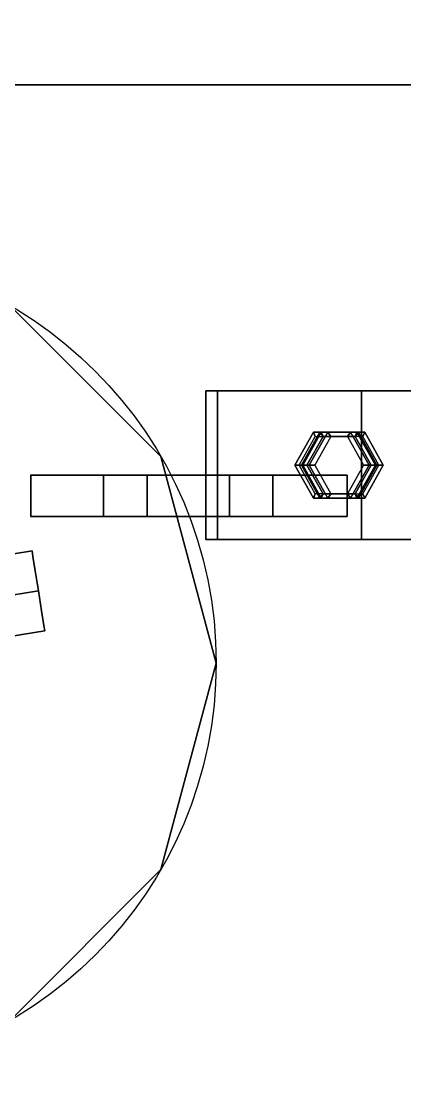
# Model space of a CAD drawing. Extents: x -1 to 1387, y -679 to 1.
# Drawn here: x 1073.7 to 1120.2, y -457.1 to -329.5 of the extents above; entities that cross this region are included whole.
import ezdxf

# ---------------------------------------------------------------- set-up
doc = ezdxf.new("R2010")
doc.units = 0
doc.layers.add('PQ_200_3D', color=1, linetype='Continuous')
doc.layers.add('PQ_BLUE_3D', color=5, linetype='Continuous')

msp = doc.modelspace()

# ---------------------------------------------------------------- linework, layer by layer
at = {"layer": 'PQ_200_3D'}
msp.add_circle((1047.36, -407.22, 571.45), 50, dxfattribs=at)
for points in [[(1193.32, -590.04, 3), (1193.32, -224.4, 3), (384.13, -224.4, 3), (384.13, -590.04, 3)], [(963.98, -224.72, 898.84), (1263.69, -224.72, 898.84), (1263.69, -589.72, 898.84), (963.98, -589.72, 898.84)], [(1263.69, -224.72, 848.89), (963.98, -224.72, 848.89), (963.98, -589.72, 848.89), (1263.69, -589.72, 848.89)], [(1193.32, -230.39, 44.96), (1193.32, -584.04, 44.96), (384.13, -584.04, 44.96), (384.13, -230.39, 44.96)], [(1097.51, -374.26, 836.63), (1096.09, -374.26, 830.81), (1096.09, -392.26, 830.81), (1097.51, -392.26, 836.63)], [(1096.09, -374.26, 830.81), (1175.68, -374.26, 811.41), (1175.68, -392.26, 811.41), (1096.09, -392.26, 830.81)], [(1114.98, -374.26, 832.37), (1097.51, -374.26, 836.63), (1097.51, -392.26, 836.63), (1114.98, -392.26, 832.37)], [(1121.51, -374.26, 836.35), (1114.98, -374.26, 832.37), (1114.98, -392.26, 832.37), (1121.51, -392.26, 836.35)], [(1109.36, -379.78, 834.78), (1109.14, -379.25, 835.2), (1106.89, -383.26, 835.75), (1107.41, -383.26, 835.25)], [(1109.14, -379.25, 835.2), (1109.92, -379.25, 838.39), (1107.68, -383.26, 838.94), (1106.89, -383.26, 835.75)], [(1109.92, -379.25, 838.39), (1110.31, -379.79, 838.66), (1108.36, -383.26, 839.13), (1107.68, -383.26, 838.94)], [(1110.31, -379.79, 838.66), (1110.09, -379.26, 839.08), (1107.85, -383.26, 839.63), (1108.36, -383.26, 839.13)], [(1110.09, -379.26, 839.08), (1110.87, -379.26, 842.27), (1108.63, -383.26, 842.82), (1107.85, -383.26, 839.63)], [(1110.87, -379.26, 842.27), (1111.26, -379.8, 842.54), (1109.32, -383.26, 843.02), (1108.63, -383.26, 842.82)], [(1113.26, -379.78, 833.83), (1113.64, -379.25, 834.1), (1109.14, -379.25, 835.2), (1109.36, -379.78, 834.78)], [(1113.64, -379.25, 834.1), (1114.42, -379.25, 837.29), (1109.92, -379.25, 838.39), (1109.14, -379.25, 835.2)], [(1114.42, -379.25, 837.29), (1114.2, -379.79, 837.71), (1110.31, -379.79, 838.66), (1109.92, -379.25, 838.39)], [(1114.2, -379.79, 837.71), (1114.59, -379.26, 837.99), (1110.09, -379.26, 839.08), (1110.31, -379.79, 838.66)], [(1114.59, -379.26, 837.99), (1115.36, -379.26, 841.18), (1110.87, -379.26, 842.27), (1110.09, -379.26, 839.08)], [(1115.36, -379.26, 841.18), (1115.14, -379.8, 841.6), (1111.26, -379.8, 842.54), (1110.87, -379.26, 842.27)], [(1115.21, -383.26, 833.35), (1115.89, -383.26, 833.56), (1113.64, -379.25, 834.1), (1113.26, -379.78, 833.83)], [(1115.89, -383.26, 833.56), (1116.66, -383.26, 836.75), (1114.42, -379.25, 837.29), (1113.64, -379.25, 834.1)], [(1116.66, -383.26, 836.75), (1116.15, -383.26, 837.24), (1114.2, -379.79, 837.71), (1114.42, -379.25, 837.29)], [(1116.15, -383.26, 837.24), (1116.83, -383.26, 837.44), (1114.59, -379.26, 837.99), (1114.2, -379.79, 837.71)], [(1116.83, -383.26, 837.44), (1117.6, -383.26, 840.63), (1115.36, -379.26, 841.18), (1114.59, -379.26, 837.99)], [(1117.6, -383.26, 840.63), (1117.08, -383.26, 841.12), (1115.14, -379.8, 841.6), (1115.36, -379.26, 841.18)], [(1107.41, -383.26, 835.25), (1106.89, -383.26, 835.75), (1109.14, -387.27, 835.2), (1109.36, -386.73, 834.78)], [(1106.89, -383.26, 835.75), (1107.68, -383.26, 838.94), (1109.92, -387.26, 838.39), (1109.14, -387.27, 835.2)], [(1107.68, -383.26, 838.94), (1108.36, -383.26, 839.13), (1110.31, -386.73, 838.66), (1109.92, -387.26, 838.39)], [(1108.36, -383.26, 839.13), (1107.85, -383.26, 839.63), (1110.09, -387.26, 839.08), (1110.31, -386.73, 838.66)], [(1107.85, -383.26, 839.63), (1108.63, -383.26, 842.82), (1110.87, -387.26, 842.27), (1110.09, -387.26, 839.08)], [(1108.63, -383.26, 842.82), (1109.32, -383.26, 843.02), (1111.26, -386.72, 842.54), (1110.87, -387.26, 842.27)], [(1113.26, -386.73, 833.83), (1113.64, -387.27, 834.1), (1115.89, -383.26, 833.56), (1115.21, -383.26, 833.35)], [(1113.64, -387.27, 834.1), (1114.42, -387.26, 837.29), (1116.66, -383.26, 836.75), (1115.89, -383.26, 833.56)], [(1114.42, -387.26, 837.29), (1114.2, -386.73, 837.71), (1116.15, -383.26, 837.24), (1116.66, -383.26, 836.75)], [(1114.2, -386.73, 837.71), (1114.59, -387.26, 837.99), (1116.83, -383.26, 837.44), (1116.15, -383.26, 837.24)], [(1114.59, -387.26, 837.99), (1115.36, -387.26, 841.18), (1117.6, -383.26, 840.63), (1116.83, -383.26, 837.44)], [(1115.36, -387.26, 841.18), (1115.14, -386.72, 841.6), (1117.08, -383.26, 841.12), (1117.6, -383.26, 840.63)], [(1089.02, -389.46, 116.67), (1074.9, -389.46, 61.62), (1074.9, -384.46, 61.62), (1089.02, -384.46, 116.67)], [(1098.97, -389.46, 55.23), (1113.21, -389.46, 110.43), (1113.21, -384.46, 110.43), (1098.97, -384.46, 55.23)], [(1109.36, -386.73, 834.78), (1109.14, -387.27, 835.2), (1113.64, -387.27, 834.1), (1113.26, -386.73, 833.83)], [(1109.14, -387.27, 835.2), (1109.92, -387.26, 838.39), (1114.42, -387.26, 837.29), (1113.64, -387.27, 834.1)], [(1109.92, -387.26, 838.39), (1110.31, -386.73, 838.66), (1114.2, -386.73, 837.71), (1114.42, -387.26, 837.29)], [(1110.31, -386.73, 838.66), (1110.09, -387.26, 839.08), (1114.59, -387.26, 837.99), (1114.2, -386.73, 837.71)], [(1110.09, -387.26, 839.08), (1110.87, -387.26, 842.27), (1115.36, -387.26, 841.18), (1114.59, -387.26, 837.99)], [(1110.87, -387.26, 842.27), (1111.26, -386.72, 842.54), (1115.14, -386.72, 841.6), (1115.36, -387.26, 841.18)]]:
    msp.add_3dface(points, dxfattribs=at)
for points, invisible_edges in [([(1090.66, -382.22, 571.45), (1072.36, -363.92, 571.45), (1072.36, -363.92, 294.35), (1090.66, -382.22, 294.35)], 10), ([(1097.51, -374.26, 836.63), (1096.09, -374.26, 830.81), (1181.5, -374.26, 809.99), (1114.98, -374.26, 832.37)], 15), ([(1114.98, -374.26, 832.37), (1121.51, -374.26, 836.35), (1181.5, -374.26, 809.99)], 15), ([(1111.31, -383.26, 834.3), (1109.36, -379.78, 834.78), (1107.41, -383.26, 835.25), (1111.31, -383.26, 834.3)], 15), ([(1111.26, -379.8, 842.54), (1113.2, -383.26, 842.06), (1113.2, -383.26, 842.06), (1109.32, -383.26, 843.02)], 15), ([(1111.31, -383.26, 834.3), (1113.26, -379.78, 833.83), (1109.36, -379.78, 834.78), (1111.31, -383.26, 834.3)], 15), ([(1115.14, -379.8, 841.6), (1113.2, -383.26, 842.06), (1113.2, -383.26, 842.06), (1111.26, -379.8, 842.54)], 15), ([(1111.31, -383.26, 834.3), (1115.21, -383.26, 833.35), (1113.26, -379.78, 833.83), (1111.31, -383.26, 834.3)], 15), ([(1117.08, -383.26, 841.12), (1113.2, -383.26, 842.06), (1113.2, -383.26, 842.06), (1115.14, -379.8, 841.6)], 15), ([(1097.36, -407.22, 571.45), (1090.66, -382.22, 571.45), (1090.66, -382.22, 294.35), (1097.36, -407.22, 294.35)], 2), ([(1111.31, -383.26, 834.3), (1107.41, -383.26, 835.25), (1109.36, -386.73, 834.78), (1111.31, -383.26, 834.3)], 15), ([(1109.32, -383.26, 843.02), (1113.2, -383.26, 842.06), (1113.2, -383.26, 842.06), (1111.26, -386.72, 842.54)], 15), ([(1111.31, -383.26, 834.3), (1109.36, -386.73, 834.78), (1113.26, -386.73, 833.83), (1111.31, -383.26, 834.3)], 15), ([(1111.26, -386.72, 842.54), (1113.2, -383.26, 842.06), (1113.2, -383.26, 842.06), (1115.14, -386.72, 841.6)], 15), ([(1111.31, -383.26, 834.3), (1113.26, -386.73, 833.83), (1115.21, -383.26, 833.35), (1111.31, -383.26, 834.3)], 15), ([(1115.14, -386.72, 841.6), (1113.2, -383.26, 842.06), (1113.2, -383.26, 842.06), (1117.08, -383.26, 841.12)], 15), ([(1074.9, -389.46, 61.62), (1074.88, -389.46, 55.14), (1074.88, -384.46, 55.14), (1074.9, -384.46, 61.62)], 2), ([(1074.88, -389.46, 55.14), (1078.11, -389.46, 49.54), (1078.11, -384.46, 49.54), (1074.88, -384.46, 55.14)], 10), ([(1074.9, -384.46, 61.62), (1074.88, -384.46, 55.14), (1086.93, -384.46, 58.43)], 10), ([(1074.88, -384.46, 55.14), (1078.11, -384.46, 49.54), (1086.93, -384.46, 58.43)], 10), ([(1089.02, -384.46, 116.67), (1113.21, -384.46, 110.43), (1098.97, -384.46, 55.23), (1074.9, -384.46, 61.62)], 5), ([(1078.11, -389.46, 49.54), (1083.72, -389.46, 46.31), (1083.72, -384.46, 46.31), (1078.11, -384.46, 49.54)], 8), ([(1078.11, -384.46, 49.54), (1083.72, -384.46, 46.31), (1086.93, -384.46, 58.43)], 10), ([(1083.72, -389.46, 46.31), (1090.19, -389.46, 46.33), (1090.19, -384.46, 46.33), (1083.72, -384.46, 46.31)], 2), ([(1083.72, -384.46, 46.31), (1090.19, -384.46, 46.33), (1086.93, -384.46, 58.43)], 10), ([(1090.19, -384.46, 46.33), (1095.78, -384.46, 49.6), (1086.93, -384.46, 58.43)], 10), ([(1095.78, -384.46, 49.6), (1098.97, -384.46, 55.23), (1086.93, -384.46, 58.43)], 10), ([(1092.2, -389.46, 122.3), (1089.02, -389.46, 116.67), (1089.02, -384.46, 116.67), (1092.2, -384.46, 122.3)], 8), ([(1089.02, -384.46, 116.67), (1092.2, -384.46, 122.3), (1101.12, -384.46, 113.55)], 10), ([(1090.19, -389.46, 46.33), (1095.78, -389.46, 49.6), (1095.78, -384.46, 49.6), (1090.19, -384.46, 46.33)], 10), ([(1097.77, -389.46, 125.59), (1092.2, -389.46, 122.3), (1092.2, -384.46, 122.3), (1097.77, -384.46, 125.59)], 10), ([(1092.2, -384.46, 122.3), (1097.77, -384.46, 125.59), (1101.12, -384.46, 113.55)], 10), ([(1095.78, -389.46, 49.6), (1098.97, -389.46, 55.23), (1098.97, -384.46, 55.23), (1095.78, -384.46, 49.6)], 8), ([(1104.24, -389.46, 125.65), (1097.77, -389.46, 125.59), (1097.77, -384.46, 125.59), (1104.24, -384.46, 125.65)], 2), ([(1097.77, -384.46, 125.59), (1104.24, -384.46, 125.65), (1101.12, -384.46, 113.55)], 10), ([(1104.24, -384.46, 125.65), (1109.87, -384.46, 122.47), (1101.12, -384.46, 113.55)], 10), ([(1109.87, -384.46, 122.47), (1113.15, -384.46, 116.9), (1101.12, -384.46, 113.55)], 10), ([(1113.15, -384.46, 116.9), (1113.21, -384.46, 110.43), (1101.12, -384.46, 113.55)], 10), ([(1109.87, -389.46, 122.47), (1104.24, -389.46, 125.65), (1104.24, -384.46, 125.65), (1109.87, -384.46, 122.47)], 8), ([(1113.15, -389.46, 116.9), (1109.87, -389.46, 122.47), (1109.87, -384.46, 122.47), (1113.15, -384.46, 116.9)], 10), ([(1113.21, -389.46, 110.43), (1113.15, -389.46, 116.9), (1113.15, -384.46, 116.9), (1113.21, -384.46, 110.43)], 2), ([(1074.9, -389.46, 61.62), (1074.88, -389.46, 55.14), (1086.93, -389.46, 58.43)], 10), ([(1074.88, -389.46, 55.14), (1078.11, -389.46, 49.54), (1086.93, -389.46, 58.43)], 10), ([(1089.02, -389.46, 116.67), (1113.21, -389.46, 110.43), (1098.97, -389.46, 55.23), (1074.9, -389.46, 61.62)], 5), ([(1078.11, -389.46, 49.54), (1083.72, -389.46, 46.31), (1086.93, -389.46, 58.43)], 10), ([(1083.72, -389.46, 46.31), (1090.19, -389.46, 46.33), (1086.93, -389.46, 58.43)], 10), ([(1090.19, -389.46, 46.33), (1095.78, -389.46, 49.6), (1086.93, -389.46, 58.43)], 10), ([(1095.78, -389.46, 49.6), (1098.97, -389.46, 55.23), (1086.93, -389.46, 58.43)], 10), ([(1089.02, -389.46, 116.67), (1092.2, -389.46, 122.3), (1101.12, -389.46, 113.55)], 10), ([(1092.2, -389.46, 122.3), (1097.77, -389.46, 125.59), (1101.12, -389.46, 113.55)], 10), ([(1097.77, -389.46, 125.59), (1104.24, -389.46, 125.65), (1101.12, -389.46, 113.55)], 10), ([(1104.24, -389.46, 125.65), (1109.87, -389.46, 122.47), (1101.12, -389.46, 113.55)], 10), ([(1109.87, -389.46, 122.47), (1113.15, -389.46, 116.9), (1101.12, -389.46, 113.55)], 10), ([(1113.15, -389.46, 116.9), (1113.21, -389.46, 110.43), (1101.12, -389.46, 113.55)], 10), ([(1097.51, -392.26, 836.63), (1096.09, -392.26, 830.81), (1181.5, -392.26, 809.99), (1114.98, -392.26, 832.37)], 15), ([(1114.98, -392.26, 832.37), (1121.51, -392.26, 836.35), (1181.5, -392.26, 809.99)], 15), ([(1090.66, -432.22, 571.45), (1097.36, -407.22, 571.45), (1097.36, -407.22, 294.35), (1090.66, -432.22, 294.35)], 8), ([(1072.36, -450.52, 571.45), (1090.66, -432.22, 571.45), (1090.66, -432.22, 294.35), (1072.36, -450.52, 294.35)], 10)]:
    msp.add_3dface(points, dxfattribs=dict(at, invisible_edges=invisible_edges))
at = {"layer": 'PQ_BLUE_3D'}
for points, invisible_edges in [([(383.93, -486.74, 60.61), (383.76, -486.1, 58.16), (1076.43, -304.53, 58.16), (1076.59, -305.17, 60.61)], 8), ([(383.76, -486.1, 58.16), (383.93, -486.74, 55.71), (1076.59, -305.17, 55.71), (1076.43, -304.53, 58.16)], 2), ([(384.39, -488.47, 62.4), (383.93, -486.74, 60.61), (1076.59, -305.17, 60.61), (1077.05, -306.9, 62.4)], 10), ([(383.93, -486.74, 55.71), (384.39, -488.47, 53.92), (1077.05, -306.9, 53.92), (1076.59, -305.17, 55.71)], 10), ([(385.02, -490.83, 63.06), (384.39, -488.47, 62.4), (1077.05, -306.9, 62.4), (1077.68, -309.26, 63.06)], 2), ([(384.39, -488.47, 53.92), (385.02, -490.83, 53.27), (1077.68, -309.26, 53.27), (1077.05, -306.9, 53.92)], 8), ([(385.65, -493.2, 62.4), (385.02, -490.83, 63.06), (1077.68, -309.26, 63.06), (1078.31, -311.63, 62.4)], 8), ([(385.02, -490.83, 53.27), (385.65, -493.2, 53.92), (1078.31, -311.63, 53.92), (1077.68, -309.26, 53.27)], 2), ([(386.11, -494.93, 60.61), (385.65, -493.2, 62.4), (1078.31, -311.63, 62.4), (1078.77, -313.36, 60.61)], 10), ([(385.65, -493.2, 53.92), (386.11, -494.93, 55.71), (1078.77, -313.36, 55.71), (1078.31, -311.63, 53.92)], 10), ([(386.27, -495.57, 58.16), (386.11, -494.93, 60.61), (1078.77, -313.36, 60.61), (1078.93, -313.99, 58.16)], 2), ([(386.11, -494.93, 55.71), (386.27, -495.57, 58.16), (1078.93, -313.99, 58.16), (1078.77, -313.36, 55.71)], 8), ([(494.13, -486.71, 60.61), (494.03, -486.06, 58.16), (1075.06, -393.65, 58.16), (1075.16, -394.3, 60.61)], 8), ([(494.03, -486.06, 58.16), (494.13, -486.71, 55.71), (1075.16, -394.3, 55.71), (1075.06, -393.65, 58.16)], 2), ([(494.41, -488.48, 62.4), (494.13, -486.71, 60.61), (1075.16, -394.3, 60.61), (1075.44, -396.07, 62.4)], 10), ([(494.13, -486.71, 55.71), (494.41, -488.48, 53.92), (1075.44, -396.07, 53.92), (1075.16, -394.3, 55.71)], 10), ([(494.8, -490.9, 63.06), (494.41, -488.48, 62.4), (1075.44, -396.07, 62.4), (1075.83, -398.49, 63.06)], 2), ([(494.41, -488.48, 53.92), (494.8, -490.9, 53.27), (1075.83, -398.49, 53.27), (1075.44, -396.07, 53.92)], 8), ([(495.18, -493.32, 62.4), (494.8, -490.9, 63.06), (1075.83, -398.49, 63.06), (1076.21, -400.9, 62.4)], 8), ([(494.8, -490.9, 53.27), (495.18, -493.32, 53.92), (1076.21, -400.9, 53.92), (1075.83, -398.49, 53.27)], 2), ([(495.46, -495.08, 60.61), (495.18, -493.32, 62.4), (1076.21, -400.9, 62.4), (1076.49, -402.67, 60.61)], 10), ([(495.18, -493.32, 53.92), (495.46, -495.08, 55.71), (1076.49, -402.67, 55.71), (1076.21, -400.9, 53.92)], 10), ([(495.57, -495.73, 58.16), (495.46, -495.08, 60.61), (1076.49, -402.67, 60.61), (1076.6, -403.32, 58.16)], 2), ([(495.46, -495.08, 55.71), (495.57, -495.73, 58.16), (1076.6, -403.32, 58.16), (1076.49, -402.67, 55.71)], 8)]:
    msp.add_3dface(points, dxfattribs=dict(at, invisible_edges=invisible_edges))

# ---------------------------------------------------------------- meshes
at = {"layer": 'PQ_200_3D'}
mesh = msp.add_polyface(dxfattribs=at)
corners = [(966.34, -587.22, 898.84), (1261.34, -587.22, 898.84), (1261.34, -227.22, 898.84), (966.34, -227.22, 898.84), (966.34, -587.22, 913.84), (1261.34, -587.22, 913.84), (1261.34, -227.22, 913.84), (966.34, -227.22, 913.84)]
mesh.append_faces([[corners[k] for k in face] for face in [(0, 3, 2, 1), (4, 5, 6, 7), (0, 1, 5, 4), (3, 7, 6, 2), (0, 4, 7, 3), (1, 2, 6, 5)]])
at = {"layer": 'PQ_BLUE_3D'}
mesh = msp.add_polyface(dxfattribs=at)
corners = [(893.62, -242.22, 504.14), (1128.62, -242.22, 504.14), (1128.62, -337.22, 504.14), (893.62, -337.22, 504.14), (893.62, -242.22, 594.14), (1128.62, -242.22, 594.14), (1128.62, -337.22, 594.14), (893.62, -337.22, 594.14)]
mesh.append_faces([[corners[k] for k in face] for face in [(1, 2, 3, 0), (7, 6, 5, 4), (4, 5, 1, 0), (2, 6, 7, 3), (3, 7, 4, 0), (5, 6, 2, 1)]])

doc.saveas('drawing.dxf')
